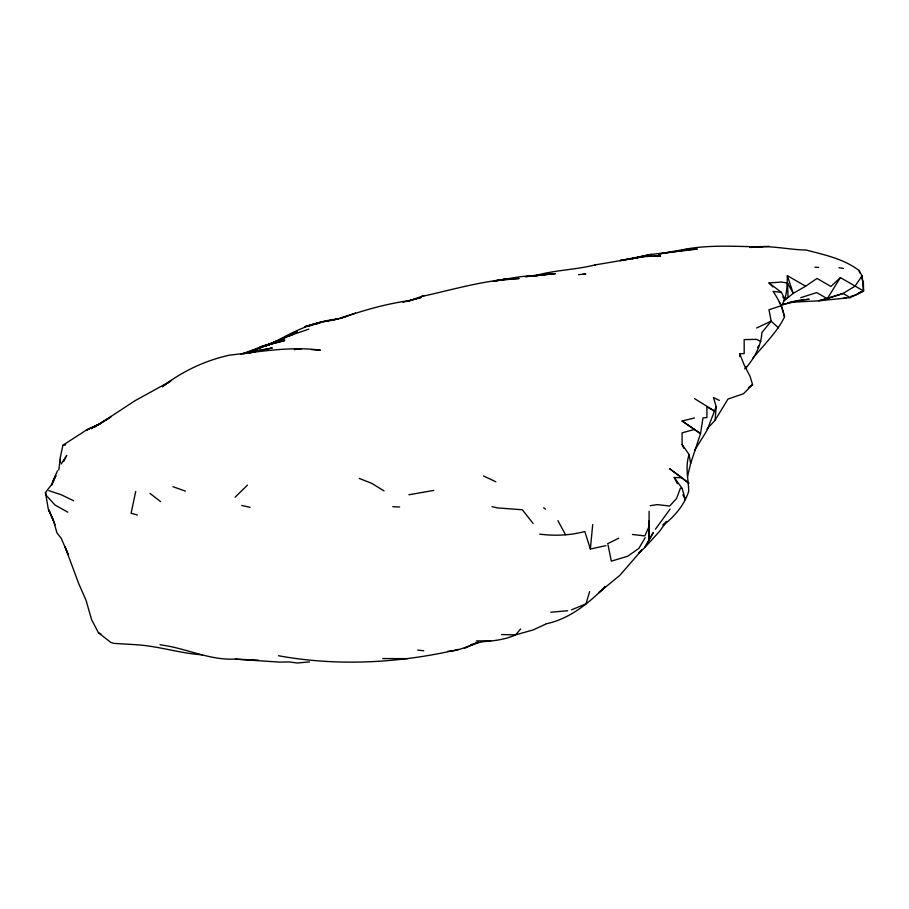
<?xml version="1.0" encoding="UTF-8"?>
<svg xmlns="http://www.w3.org/2000/svg" width="909" height="909" viewBox="0 0 909 909"><rect width="100%" height="100%" fill="white"/><g stroke="black" fill="none" stroke-linecap="round" stroke-linejoin="round"><path stroke-width="1.36" d="M683.795 448.296L682.091 444.478L682.091 432.843L694.51 429.423L700.509 433.65L690.647 463.556L687.59 476.134M649.094 511.267L649.106 539.946L644.833 547.457L638.629 553.183M649.287 520.573L649.106 539.946L653.23 532.64L644.833 547.457L659.389 531.549L666.706 521.436L662.786 524.947M706.918 429.15L715.065 420.31L716.19 406.618L713.44 397.506L719.337 400.392M605.86 545.639L590.361 549.047L592.713 524.561M745.664 368.384C754.14 358.169 761.208 346.181 761.856 332.614L771.162 321.172L769.003 309.719L781.422 305.674L784.512 317.025C776.661 332.762 763.526 345.17 752.652 358.555M52.04 484.974L52.415 482.213L57.483 470.805M58.755 470.055L60.324 459.136M682.091 444.478L689.124 454.557C684.977 466.828 688.374 478.929 688.749 491.144C684.477 504.893 674.66 516.357 663.468 525.061M861.437 277.018L863.38 282.267L863.55 290.971L840.405 277.597L830.917 286.46L816.986 278.427L805.669 286.221L787.364 275.654C787.069 285.596 787.342 297.254 781.342 305.629M135.725 491.439L131.089 513.301L137.407 515.005M91.377 428.662L110.887 416.958L98.467 424.662L86.378 430.127L100.07 423.708L86.06 430.252L62.914 445.262L60.153 458.011L60.471 462.226M589.623 591.634L585.998 603.883L571.488 609.837M716.19 406.618L707.282 429.741M55.244 476.407L53.086 482.599L45.45 492.53L48.291 509.108L53.449 520.459L56.903 532.81L61.221 538.276L68.357 554.865L65.073 546.877L78.606 583.362L86.06 600.338L91.536 619.506L98.467 632.8L110.887 642.458L113.739 643.379L135.066 644.64M649.39 525.777L644.833 535.912L632.414 534.469M63.585 461.59L66.732 455.443L61.221 463.92M744.732 368.94L746.028 366.497M52.415 482.213L56.097 475.918M645.174 537.685L638.902 548.388L627.687 556.251L611.325 561.148L608.019 544.9M706.918 430.571L694.51 450.512M840.405 277.597L827.281 298.709L818.679 300.834L793.841 302.095L782.808 304.231M715.065 420.31L727.95 399.074L743.528 393.722L752.527 384.587L750.061 376.36L744.346 365.327L739.642 353.703L744.176 353.624L744.176 339.591L756.595 339.364L760.822 341.477M769.014 246.328L749.857 247.441C768.809 244.646 787.319 249.68 806.26 250.043C824.52 254.895 843.597 258.747 858.994 270.45L862.05 275.757L855.108 286.096L843.063 293.471L827.281 298.709L816.668 292.573L800.715 297.697M670.126 509.063L655.389 529.243M757.481 347.59L759.049 345.329M520.664 628.948L515.528 634.891C505.472 639.516 494.337 640.856 483.406 641.652C470.942 643.686 460.67 651.219 447.683 651.31M235.067 497.223L247.475 485.099M784.262 300.663L793.205 293.368L805.669 286.221M638.913 552.774L641.788 550.059L619.995 575.192L598.588 592.861L605.485 586.453C588.748 603.053 569.716 618.984 546.036 623.824M748.346 387.904L752.527 384.587M783.626 300.413L788.035 297.095L787.558 283.029L781.422 282.051L769.014 282.949L772.945 286.96M162.472 386.598C182.186 371.327 205.275 360.453 229.636 355.124C259.747 351.783 289.982 346.181 320.343 350.135L310.912 349.567M162.416 386.677L170.847 380.985L134.896 400.789L98.467 424.662M850.233 297.618L843.063 293.471L818.679 300.834L850.233 297.618L863.55 290.971L862.05 275.757M607.587 543.741L618.722 538.219M277.154 340.852L265.882 346.068L297.152 331.603L278.415 340.273C297.163 329.194 317.127 321.104 338.955 318.786M756.595 327.99L771.162 321.172L778.502 327.899M278.415 340.273L293.164 334.455M545.491 624.222L533.083 629.937L515.528 634.891L501.518 634.562M264.86 345.999L284.733 337.319L308.799 329.138M464.397 648.378L478.486 642.174L470.998 644.708M264.917 346.124L278.733 340.455L265.28 345.829M316.287 324.161L321.979 321.922L304.56 326.695L321.388 322.07L309.56 326.047M243.101 353.612L263.337 345.897L284.733 340.545L259.894 347.045L284.733 338.943L265.246 345.897M244.01 353.874L272.314 343.352L247.475 352.453L248.998 351.965L240.84 354.124M846.018 297.527L843.507 298.459L845.995 297.754M858.539 292.834L863.55 290.971L855.926 294.948L850.96 296.357M355.487 313.071L340.068 318.514C362.43 310.628 385.393 303.958 408.902 300.674L409.516 300.549L403.005 302.231M421.322 296.55C453.671 289.573 485.724 279.574 519.119 278.506L495.825 280.62L520.664 276.666L555.365 273.7L525.391 276.666L545.491 274.598M424.333 295.47L408.686 301.027L421.322 297.402L406.948 301.174M247.032 353.124L272.314 347.954L249.543 352.272M782.672 304.913L793.841 301.345L803.761 299.459M346.818 316.105L334.398 319.854L323.093 321.763L338.784 318.775M249.021 353.192L259.894 350.34L247.475 353.033M694.51 398.608L714.701 411.118L706.918 406.937L706.918 417.561L702.998 417.867L700.509 433.65L682.091 420.992L694.499 417.97M595.656 264.78L594.952 264.939L644.833 256.474L660.513 256.008L644.833 256.474L620.006 260.576L651.242 254.418L697.283 249.111L682.091 249.839L658.627 253.997M787.842 302.686L809.158 299.231L806.453 299.345M595.168 264.894C574.647 270.098 553.388 269.95 533.083 276.313L538.651 275.45M458.579 649.39C399.824 663.127 337.921 666.57 278.449 655.73M493.201 281.358L508.245 278.597L493.417 281.324M408.902 494.769L433.741 490.417M62.914 445.262L65.596 444.842M650.185 505.711L657.252 504.609L669.672 506.04L676.591 498.462L680.341 488.303L682.091 488.36L685.352 499.757L682.886 494.803M658.627 254.031L691.919 249.225L682.091 249.839C708.452 244.373 735.711 246.566 762.367 246.884M294.573 349.601L301.436 348.613L294.391 349.465M539.707 534.14C554.66 536.071 570.227 535.424 584.817 531.504L590.361 549.047M550.809 612.246L567.636 610.723M309.571 661.922L297.152 663.002L289.176 661.922L279.915 662.138L234.624 659.105C209.059 660.309 185.845 648.072 160.768 644.901L160.041 644.72M578.59 274.632L585.885 274.041L582.749 274.291M476.35 640.947L490.769 640.765M407.675 658.65L382.678 658.559M814.896 267.246L818.679 267.36M677.33 483.668L674.251 477.486L682.091 477.793L688.931 483.349L669.672 468.749L682.091 477.793M392.824 506.688L399.619 506.995M235.465 659.127L258.451 660.195M135.725 644.72C158.223 645.947 179.891 653.389 202.412 654.844M417.686 650.083L423.764 650.776M782.808 296.97L784.774 298.97L781.422 292.403L773.093 291.38C778.331 299.118 782.74 307.821 784.512 317.025M838.916 267.712L843.507 268.473M241.68 505.461L250.043 507.324M492.008 506.597L497.382 507.904L522.334 509.767L533.083 523.436M48.802 490.633L61.221 494.746L73.64 500.757M172.971 486.701L185.391 491.099M359.237 478.418L371.656 483.304L384.075 490.928M483.406 475.918L495.825 481.77M98.467 632.8L100.854 633.948M67.811 512.176L55.165 505.131L46.541 495.769L45.45 492.53M682.091 420.992L694.51 429.423M769.014 282.949L781.422 292.403M149.974 493.405L160.609 501.609M543.684 507.756L545.502 509.165M682.091 488.36L674.251 477.486M779.331 302.118L781.422 305.674M787.558 283.029L793.205 293.368L787.364 275.654M557.91 520.652L565.546 534.719M53.449 520.459L48.802 509.926L55.119 524.902M858.994 270.45L859.971 273.075M689.124 454.557L690.647 463.556M739.642 353.703L739.71 356.498M97.286 425.355L94.922 426.764L97.263 425.367M644.833 255.781L632.414 258.679L651.242 254.418L644.833 255.781"/></g></svg>
